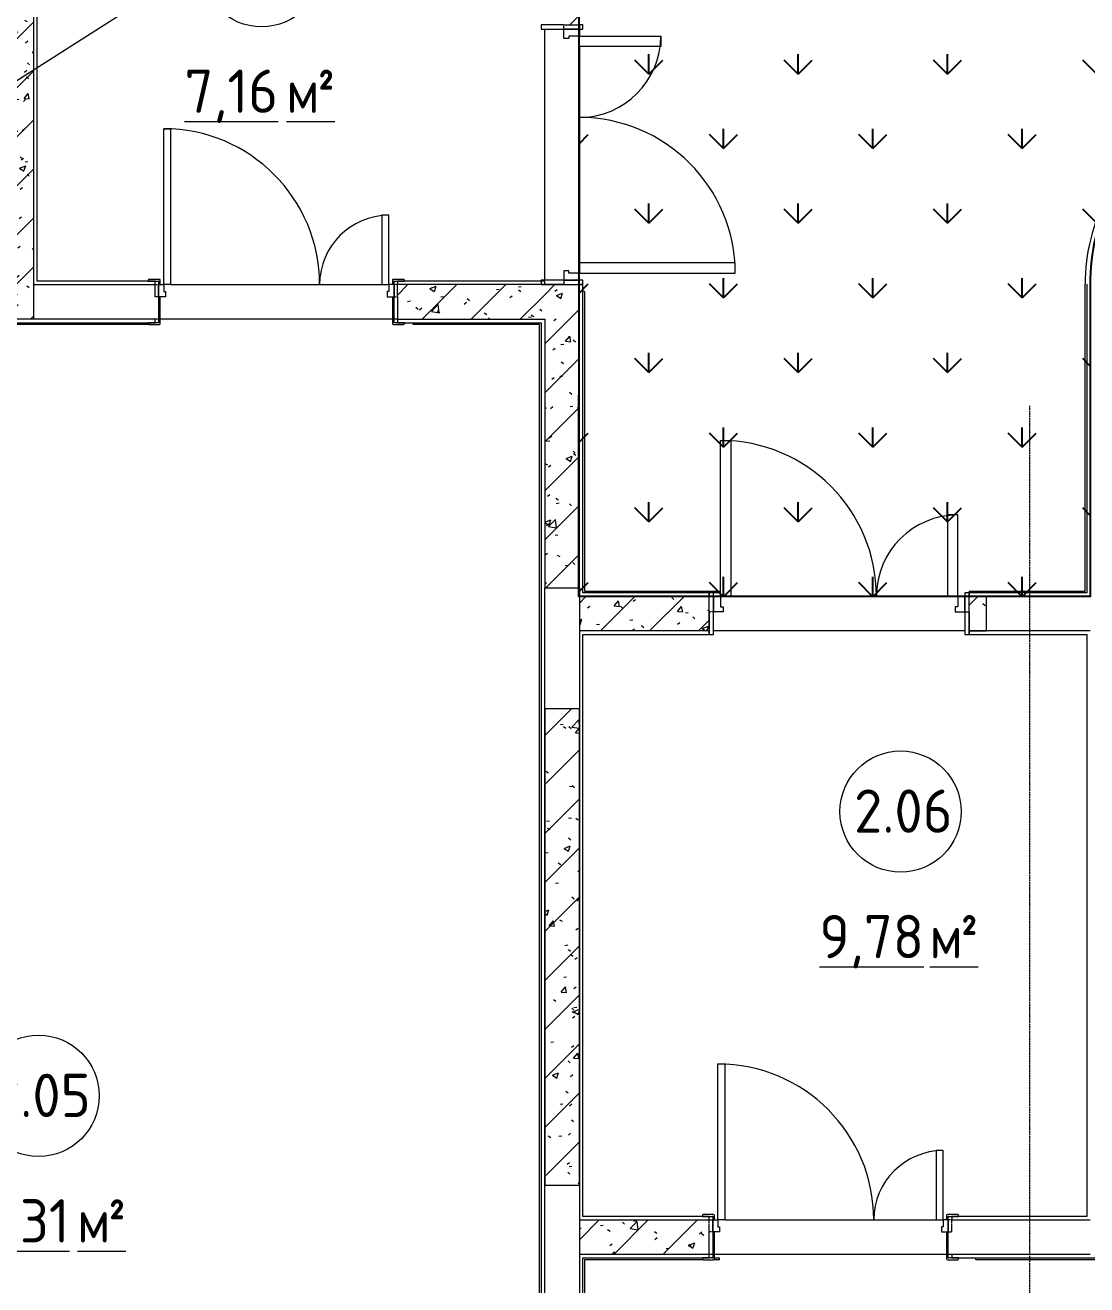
# Model space of a CAD drawing. Header units: millimetres. Extents: x -584918 to 2941280, y 3000189 to 4229862.
# Drawn here: x -459456 to -453326, y 3860735 to 3868007 of the extents above; entities that cross this region are included whole.
import ezdxf

# ---------------------------------------------------------------- set-up
doc = ezdxf.new("R2010")
doc.units = ezdxf.units.MM
doc.linetypes.add('ASVP_Невидимые', pattern=[5, 3, -2])
doc.linetypes.add('ASVP_Осевая', pattern=[14, 10, -2, 0, -2])
for name, color, linetype, lineweight in [('Двери', 7, 'Continuous', 0), ('Линии', 7, 'Continuous', 0), ('Марки помещений', 7, 'Continuous', 0), ('Обобщенные модели', 7, 'Continuous', 0), ('Перекрытие', 7, 'Continuous', 0), ('Стены внутренние', 7, 'Continuous', 0), ('Стены несущие', 7, 'Continuous', 0), ('Стены отделка', 7, 'Continuous', 0), ('экспертиза ДУ', 1, 'Continuous', 0), ('экспертиза условные обозначения', 1, 'Continuous', 0)]:
    doc.layers.add(name, color=color, linetype=linetype, lineweight=lineweight)
doc.styles.add('GOST Common_2', font='', dxfattribs={"height": 500})
doc.styles.add('GOST Common_3', font='', dxfattribs={"width": 0.9, "height": 500})
doc.styles.get('GOST Common_2').set_extended_font_data('GOST Common')
doc.styles.get('GOST Common_3').set_extended_font_data('GOST Common')
pattern_1 = [(45, (-445536.98, 3844560.27), (-141.4214, 141.4214), [])]
pattern_2 = [(50, (-445536.98, 3844560.27), (364.368, -31.8783), [38.1, -419.1]), (355, (-445536.98, 3844560.27), (-70.486, 382.1133), [30.48, -335.28]), (100.451, (-445506.6, 3844557.6), (293.885, 350.2334), [32.38, -356.18]), (46.184, (-445537, 3844661.87), (542.1585, -84.086), [57.15, -628.65]), (96.636, (-445491.8, 3844654.86), (474.805, 494.855), [48.57, -534.27]), (351.184, (-445537, 3844661.87), (474.81, 494.85), [45.72, -502.92]), (21, (-445486.18, 3844636.47), (303.2285, -204.5305), [38.1, -419.1]), (326, (-445486.18, 3844636.47), (123.604, 368.376), [30.48, -335.28]), (71.451, (-445460.9, 3844619.42), (426.834, 163.8427), [32.38, -356.18]), (37.5, (-445536.98, 3844560.27), (6.17665, 169.11015), [16.764, -314.452, 16.764, -323.596, -336.55]), (37.5, (-445536.98, 3844560.27), (6.17665, 169.11015), [-671.576, 16.764, -319.786]), (7.5, (-445536.98, 3844560.27), (133.6389, 200.3615), [16.764, -177.292, 16.764, -306.832, -128.27]), (7.5, (-445536.98, 3844560.27), (133.6389, 200.3615), [-517.652, 16.764, -111.506]), (327.5, (-445650.27, 3844560.27), (271.1818, -11.45836), [16.764, -110.236, 16.764, -379.476, -525.78]), (327.5, (-445650.27, 3844560.27), (271.1818, -11.45836), [-523.24, 16.764, -509.016]), (317.5, (-445701.07, 3844560.27), (296.2585, 50.8528), [16.764, -148.336, 16.764, -246.38, -373.38]), (317.5, (-445701.07, 3844560.27), (296.2585, 50.8528), [-428.244, 16.764, -356.616])]

# ---------------------------------------------------------------- blocks, each defined once
blk = doc.blocks.new('ASVP_ДверьПротивопожарнаяСтальная_2 полотна - EI15 1370х2000h_полотна_ Г Пр _1250 в свету_-7407274-АР Этаж 02')
at = {"layer": 'Двери', "lineweight": 18}
for p, q in [((-685, 1000), (-625, 1000)), ((-685, 100), (-685, 1000)), ((-625, 1000), (-625, 100)), ((685, 570), (625, 570)), ((625, 570), (625, 100)), ((685, 100), (685, 570)), ((-725, 100), (-685, 100)), ((-725, 10), (-725, 100)), ((-625, 100), (-685, 100)), ((-685, 100), (-685, 40)), ((625, 100), (685, 100)), ((725, 100), (685, 100)), ((685, 100), (685, 40)), ((725, 10), (725, 100)), ((-670, 10), (-725, 10)), ((-685, 40), (-670, 40)), ((-670, 40), (-670, 10)), ((685, 40), (670, 40)), ((670, 40), (670, 10)), ((670, 10), (725, 10))]:
    blk.add_line(p, q, dxfattribs=at)
at = {"layer": 'Двери', "linetype": 'ASVP_Невидимые', "lineweight": 18}
for p, q in [((-750, 100), (-725, 100)), ((-750, 10), (-750, 100)), ((-725, 100), (-725, 10)), ((750, 100), (725, 100)), ((725, 100), (725, 10)), ((750, 10), (750, 100)), ((-725, 10), (-750, 10)), ((725, 10), (750, 10))]:
    blk.add_line(p, q, dxfattribs=at)
at = {"layer": 'Двери'}
for centre, radius, start, end in [((-685, 100), 900, 360, 90), ((685, 100), 470, 90, 180)]:
    blk.add_arc(centre, radius, start, end, dxfattribs=at)
blk = doc.blocks.new('ASVP_ДверьДеревянная_2 полотна - Межкомнатная 1300х2000h_полотна_ Г Пр _1220 в свету_-7189934-АР Этаж 02')
at = {"layer": 'Двери', "lineweight": 18}
for p, q in [((-650, 1000), (-610, 1000)), ((-650, 100), (-650, 1000)), ((-610, 1000), (-610, 100)), ((650, 500), (610, 500)), ((610, 500), (610, 100)), ((650, 100), (650, 500)), ((-680, 100), (-650, 100)), ((-680, 30), (-680, 100)), ((-610, 100), (-650, 100)), ((-650, 100), (-650, 60)), ((610, 100), (650, 100)), ((680, 100), (650, 100)), ((650, 100), (650, 60)), ((680, 30), (680, 100)), ((-640, 30), (-680, 30)), ((-650, 60), (-640, 60)), ((-640, 60), (-640, 30)), ((650, 60), (640, 60)), ((640, 60), (640, 30)), ((640, 30), (680, 30))]:
    blk.add_line(p, q, dxfattribs=at)
at = {"layer": 'Двери', "linetype": 'ASVP_Невидимые', "lineweight": 18}
for p, q in [((-700, 100), (-680, 100)), ((-700, 30), (-700, 100)), ((-680, 100), (-680, 30)), ((700, 100), (680, 100)), ((680, 100), (680, 30)), ((700, 30), (700, 100)), ((-680, 30), (-700, 30)), ((680, 30), (700, 30))]:
    blk.add_line(p, q, dxfattribs=at)
at = {"layer": 'Двери'}
for centre, radius, start, end in [((-650, 100), 900, 360, 90), ((650, 100), 400, 90, 180)]:
    blk.add_arc(centre, radius, start, end, dxfattribs=at)
blk = doc.blocks.new('ASVP_НАЛИЧНИК МДФ_Двери - Наличник дверной МДФ-V10-АР Этаж 02')
at = {"layer": 'Обобщенные модели'}
for p, q in [((-680, 150), (-680, -1)), ((-670, -5), (-670, 150)), ((670, 150), (670, -5)), ((680, -1), (680, 150)), ((-681, 0), (-740, 0)), ((-740, 0), (-740, -5)), ((-681, -1), (-681, 0)), ((740, 0), (681, 0)), ((681, 0), (681, -1)), ((740, -5), (740, 0)), ((-735, -10), (-675, -10)), ((-680, -1), (-681, -1)), ((675, -10), (735, -10)), ((681, -1), (680, -1))]:
    blk.add_line(p, q, dxfattribs=at)
for centre, start, end in [((-735, -5), 180, 270), ((-675, -5), 270, 360), ((675, -5), 180, 270), ((735, -5), 270, 360)]:
    blk.add_arc(centre, 5, start, end, dxfattribs=at)
blk = doc.blocks.new('ASVP_НАЛИЧНИК МДФ_Двери - Наличник дверной МДФ-V11-АР Этаж 02')
at = {"layer": 'Обобщенные модели'}
for p, q in [((-681, 0), (-740, 0)), ((-740, 0), (-740, -5)), ((-681, -1), (-681, 0)), ((-680, 20), (-680, -1)), ((-670, -5), (-670, 20)), ((670, 20), (670, -5)), ((680, -1), (680, 20)), ((740, 0), (681, 0)), ((681, 0), (681, -1)), ((740, -5), (740, 0)), ((-735, -10), (-675, -10)), ((-680, -1), (-681, -1)), ((675, -10), (735, -10)), ((681, -1), (680, -1))]:
    blk.add_line(p, q, dxfattribs=at)
for centre, start, end in [((-735, -5), 180, 270), ((-675, -5), 270, 360), ((675, -5), 180, 270), ((735, -5), 270, 360)]:
    blk.add_arc(centre, 5, start, end, dxfattribs=at)
blk = doc.blocks.new('ASVP_ДверьПротивопожарнаяСтальная_2 полотна - EI15 1370х2000h_полотна_ Г Л _1250 в свету_-6392377-АР Этаж 02')
at = {"layer": 'Двери', "lineweight": 18}
for p, q in [((685, 1000), (625, 1000)), ((625, 1000), (625, 100)), ((685, 100), (685, 1000)), ((-685, 570), (-625, 570)), ((-685, 100), (-685, 570)), ((-625, 570), (-625, 100)), ((-725, 100), (-685, 100)), ((-725, 10), (-725, 100)), ((-625, 100), (-685, 100)), ((-685, 100), (-685, 40)), ((625, 100), (685, 100)), ((725, 100), (685, 100)), ((685, 100), (685, 40)), ((725, 10), (725, 100)), ((-670, 10), (-725, 10)), ((-685, 40), (-670, 40)), ((-670, 40), (-670, 10)), ((685, 40), (670, 40)), ((670, 40), (670, 10)), ((670, 10), (725, 10))]:
    blk.add_line(p, q, dxfattribs=at)
at = {"layer": 'Двери', "linetype": 'ASVP_Невидимые', "lineweight": 18}
for p, q in [((-750, 100), (-725, 100)), ((-750, 10), (-750, 100)), ((-725, 100), (-725, 10)), ((750, 100), (725, 100)), ((725, 100), (725, 10)), ((750, 10), (750, 100)), ((-725, 10), (-750, 10)), ((725, 10), (750, 10))]:
    blk.add_line(p, q, dxfattribs=at)
at = {"layer": 'Двери'}
for centre, radius, start, end in [((685, 100), 900, 90, 180), ((-685, 100), 470, 360, 90)]:
    blk.add_arc(centre, radius, start, end, dxfattribs=at)
blk = doc.blocks.new('ASVP_НАЛИЧНИК МДФ_Двери - Наличник дверной МДФ-7405303-АР Этаж 02')
at = {"layer": 'Обобщенные модели'}
for p, q in [((-680, 150), (-680, -1)), ((-670, -5), (-670, 150)), ((670, 150), (670, -5)), ((680, -1), (680, 150)), ((-681, 0), (-740, 0)), ((-740, 0), (-740, -5)), ((-681, -1), (-681, 0)), ((740, 0), (681, 0)), ((681, 0), (681, -1)), ((740, -5), (740, 0)), ((-735, -10), (-675, -10)), ((-680, -1), (-681, -1)), ((675, -10), (735, -10)), ((681, -1), (680, -1))]:
    blk.add_line(p, q, dxfattribs=at)
for centre, start, end in [((-735, -5), 180, 270), ((-675, -5), 270, 360), ((675, -5), 180, 270), ((735, -5), 270, 360)]:
    blk.add_arc(centre, 5, start, end, dxfattribs=at)
blk = doc.blocks.new('ASVP_НАЛИЧНИК МДФ_Двери - Наличник дверной МДФ-7488626-АР Этаж 02')
at = {"layer": 'Обобщенные модели'}
for p, q in [((-681, 0), (-740, 0)), ((-740, 0), (-740, -5)), ((-681, -1), (-681, 0)), ((-680, 20), (-680, -1)), ((-670, -5), (-670, 20)), ((670, 20), (670, -5)), ((680, -1), (680, 20)), ((740, 0), (681, 0)), ((681, 0), (681, -1)), ((740, -5), (740, 0)), ((-735, -10), (-675, -10)), ((-680, -1), (-681, -1)), ((675, -10), (735, -10)), ((681, -1), (680, -1))]:
    blk.add_line(p, q, dxfattribs=at)
for centre, start, end in [((-735, -5), 180, 270), ((-675, -5), 270, 360), ((675, -5), 180, 270), ((735, -5), 270, 360)]:
    blk.add_arc(centre, 5, start, end, dxfattribs=at)
blk = doc.blocks.new('ASVP_ОТКОС_Оштукатуривание дверного откоса - Оштукатуривание дверного откоса-5741163-АР Этаж 02')
at = {"layer": 'Обобщенные модели'}
for p, q in [((-750, 130), (-750, 0)), ((-725, 0), (-725, 130)), ((725, 130), (725, 0)), ((750, 0), (750, 130)), ((-750, 0), (-725, 0)), ((725, 0), (750, 0))]:
    blk.add_line(p, q, dxfattribs=at)
blk = doc.blocks.new('ASVP_ОТКОС_Оштукатуривание дверного откоса - Оштукатуривание дверного откоса-5741164-АР Этаж 02')
at = {"layer": 'Обобщенные модели'}
for p, q in [((-750, 20), (-750, 0)), ((-725, 0), (-725, 20)), ((725, 20), (725, 0)), ((725, 0), (750, 0)), ((750, 0), (750, 20)), ((-750, 0), (-725, 0))]:
    blk.add_line(p, q, dxfattribs=at)
blk = doc.blocks.new('ASVP_Марка_Помещение_ДваЗначения - Номер Площадь-685795-АР Этаж 02')
at = {"layer": 'Марки помещений'}
blk.add_circle((0, 0), 3.5, dxfattribs=at)

msp = doc.modelspace()

# ---------------------------------------------------------------- hatches: boundary and pattern name
at = {"layer": 'Стены внутренние'}
h = msp.add_hatch(dxfattribs=at)
h.set_pattern_fill('FP_1', color=256, style=0, pattern_type=2)
h.set_pattern_definition(pattern_1)
h.paths.add_polyline_path([(-459406.082, 3866309.598), (-459406.082, 3870416.783), (-459506.082, 3870457.082), (-459506.082, 3866309.598)])
h = msp.add_hatch(dxfattribs=at)
h.set_pattern_fill('FP_2', color=256, style=0, pattern_type=2)
h.set_pattern_definition(pattern_2)
h.paths.add_polyline_path([(-459406.082, 3866309.598), (-459406.082, 3870416.783), (-459506.082, 3870457.082), (-459506.082, 3866309.598)])
h = msp.add_hatch(dxfattribs=at)
h.set_pattern_fill('FP_1', color=256, style=0, pattern_type=2)
h.set_pattern_definition(pattern_1)
h.paths.add_polyline_path([(-456256.082, 3864759.598), (-456256.082, 3866509.598), (-456456.082, 3866509.598), (-456456.082, 3864759.598), (-456343.78, 3864759.598)])
h.paths.add_polyline_path([(-456456.082, 3868009.598), (-456256.082, 3868009.598), (-456256.082, 3868555.792), (-456456.082, 3868555.792), (-456456.082, 3868350.214)])
h = msp.add_hatch(dxfattribs=at)
h.set_pattern_fill('FP_2', color=256, style=0, pattern_type=2)
h.set_pattern_definition(pattern_2)
h.paths.add_polyline_path([(-456256.082, 3864759.598), (-456256.082, 3866509.598), (-456456.082, 3866509.598), (-456456.082, 3864759.598), (-456343.78, 3864759.598)])
h.paths.add_polyline_path([(-456456.082, 3868009.598), (-456256.082, 3868009.598), (-456256.082, 3868555.792), (-456456.082, 3868555.792), (-456456.082, 3868350.214)])
h = msp.add_hatch(dxfattribs=at)
h.set_pattern_fill('FP_1', color=256, style=0, pattern_type=2)
h.set_pattern_definition(pattern_1)
h.paths.add_polyline_path([(-457306.082, 3866309.598), (-456456.082, 3866309.598), (-456456.082, 3866509.598), (-457306.082, 3866509.598), (-457306.082, 3866439.598)])
h = msp.add_hatch(dxfattribs=at)
h.set_pattern_fill('FP_2', color=256, style=0, pattern_type=2)
h.set_pattern_definition(pattern_2)
h.paths.add_polyline_path([(-457306.082, 3866309.598), (-456456.082, 3866309.598), (-456456.082, 3866509.598), (-457306.082, 3866509.598), (-457306.082, 3866439.598)])
h = msp.add_hatch(dxfattribs=at)
h.set_pattern_fill('FP_1', color=256, style=0, pattern_type=2)
h.set_pattern_definition(pattern_1)
h.paths.add_polyline_path([(-456256.082, 3864509.598), (-455506.082, 3864509.598), (-455506.082, 3864709.598), (-456256.082, 3864709.05)])
h.paths.add_polyline_path([(-453906.082, 3864509.598), (-453906.082, 3864709.598), (-454006.082, 3864709.598), (-454006.082, 3864509.598)])
h = msp.add_hatch(dxfattribs=at)
h.set_pattern_fill('FP_2', color=256, style=0, pattern_type=2)
h.set_pattern_definition(pattern_2)
h.paths.add_polyline_path([(-456256.082, 3864509.598), (-455506.082, 3864509.598), (-455506.082, 3864709.598), (-456256.082, 3864709.05)])
h.paths.add_polyline_path([(-453906.082, 3864509.598), (-453906.082, 3864709.598), (-454006.082, 3864709.598), (-454006.082, 3864509.598)])
h = msp.add_hatch(dxfattribs=at)
h.set_pattern_fill('FP_1', color=256, style=0, pattern_type=2)
h.set_pattern_definition(pattern_1)
h.paths.add_polyline_path([(-456256.082, 3861309.598), (-456256.082, 3864059.598), (-456456.082, 3864059.598), (-456456.082, 3861309.598), (-456343.78, 3861309.598)])
h = msp.add_hatch(dxfattribs=at)
h.set_pattern_fill('FP_2', color=256, style=0, pattern_type=2)
h.set_pattern_definition(pattern_2)
h.paths.add_polyline_path([(-456256.082, 3861309.598), (-456256.082, 3864059.598), (-456456.082, 3864059.598), (-456456.082, 3861309.598), (-456343.78, 3861309.598)])
h = msp.add_hatch(dxfattribs=at)
h.set_pattern_fill('FP_1', color=256, style=0, pattern_type=2)
h.set_pattern_definition(pattern_1)
h.paths.add_polyline_path([(-455506.082, 3860909.598), (-455506.082, 3861109.598), (-456256.082, 3861109.05), (-456256.082, 3860909.598), (-456236.082, 3860909.598)])
h = msp.add_hatch(dxfattribs=at)
h.set_pattern_fill('FP_2', color=256, style=0, pattern_type=2)
h.set_pattern_definition(pattern_2)
h.paths.add_polyline_path([(-455506.082, 3860909.598), (-455506.082, 3861109.598), (-456256.082, 3861109.05), (-456256.082, 3860909.598), (-456236.082, 3860909.598)])
at = {"layer": 'экспертиза условные обозначения', "lineweight": -3}
h = msp.add_hatch(dxfattribs=at)
h.set_pattern_fill('GRASS', color=3, scale=24)
h.set_pattern_definition([(90, (-445940.84, 3599179.46), (-431.0523, 431.0523), [114.3, -747.8046]), (45, (-445940.84, 3599179.46), (-431.0523, 431.0523), [114.3, -495.3]), (135, (-445940.84, 3599179.46), (-431.0523, -431.0523), [114.3, -495.3])])
edge = h.paths.add_edge_path()
edge.add_line((-464117.667, 3872531.111), (-463407.492, 3874293.397))
edge.add_line((-463407.492, 3874293.397), (-446452.447, 3867460.767))
edge.add_line((-446452.447, 3867460.767), (-447162.622, 3865698.481))
edge.add_line((-447162.622, 3865698.481), (-451766.386, 3867559.12))
edge.add_arc((-452188.302, 3866523.809), 1117.981, 67.8278443, 178.9159405)
edge.add_line((-453306.082, 3866544.96), (-453306.082, 3864709.598))
edge.add_line((-453306.082, 3864709.598), (-456258.851, 3864709.598))
edge.add_line((-456258.851, 3864709.598), (-456256.082, 3869363.01))
edge.add_line((-456256.082, 3869363.01), (-460266.386, 3870984.493))
edge.add_line((-460266.386, 3870984.493), (-462958.851, 3872069.516))

# ---------------------------------------------------------------- linework, layer by layer
at = {"layer": 'Линии', "linetype": 'ASVP_Осевая'}
msp.add_line((-453656.082, 3865809.598), (-453656.082, 3859989.598), dxfattribs=at)
at = {"layer": 'Перекрытие'}
for p, q in [((-456456.082, 3866534.598), (-456456.082, 3867984.598)), ((-456256.082, 3867884.598), (-456256.082, 3866634.598)), ((-458616.082, 3866509.598), (-457396.082, 3866509.598)), ((-458686.082, 3866309.598), (-458706.082, 3866309.598)), ((-457336.082, 3866309.598), (-458676.082, 3866309.598)), ((-457306.082, 3866309.598), (-457326.082, 3866309.598)), ((-455381.082, 3864709.598), (-454131.082, 3864709.598)), ((-454031.082, 3864509.598), (-455481.082, 3864509.598)), ((-455416.082, 3861109.598), (-454196.082, 3861109.598)), ((-455486.082, 3860909.598), (-455506.082, 3860909.598)), ((-454136.082, 3860909.598), (-455476.082, 3860909.598)), ((-454106.082, 3860909.598), (-454126.082, 3860909.598))]:
    msp.add_line(p, q, dxfattribs=at)
at = {"layer": 'Стены внутренние'}
for p, q in [((-456226.082, 3866469.598), (-456236.082, 3866469.598)), ((-456226.082, 3866469.598), (-456226.082, 3864739.598)), ((-453336.082, 3864739.598), (-453336.082, 3866511.202)), ((-458741.082, 3866279.598), (-461016.082, 3866279.598)), ((-457216.082, 3866279.598), (-457216.082, 3866289.598)), ((-456486.082, 3866279.598), (-457216.082, 3866279.598)), ((-456486.082, 3857539.598), (-456486.082, 3866279.598)), ((-456226.082, 3864739.598), (-455446.082, 3864739.598)), ((-455446.082, 3864729.598), (-455481.082, 3864729.598)), ((-455446.082, 3864739.598), (-455446.082, 3864729.598)), ((-454006.082, 3864739.598), (-453336.082, 3864739.598)), ((-454006.082, 3864739.598), (-454006.082, 3864729.598)), ((-455541.082, 3860879.598), (-456226.082, 3860879.598)), ((-456226.082, 3860879.598), (-456226.082, 3852139.598)), ((-455446.082, 3860879.598), (-455481.082, 3860879.598)), ((-455476.082, 3860889.598), (-455446.082, 3860889.598)), ((-455446.082, 3860879.598), (-455446.082, 3860889.598)), ((-453966.082, 3860879.598), (-453966.082, 3860889.598)), ((-451696.082, 3860879.598), (-453966.082, 3860879.598))]:
    msp.add_line(p, q, dxfattribs=at)
msp.add_arc((-452256.082, 3866511.202), 1080, 68.0513009, 180, dxfattribs=at)
at = {"layer": 'Стены несущие'}
for p, q in [((-459406.082, 3866309.598), (-459406.082, 3869009.598)), ((-456456.082, 3866509.598), (-457306.082, 3866509.598)), ((-456346.082, 3866509.598), (-456456.082, 3866509.598)), ((-456256.082, 3864759.598), (-456256.082, 3866509.598)), ((-457306.082, 3866439.598), (-457306.082, 3866309.598)), ((-459406.082, 3866309.598), (-461056.082, 3866309.598)), ((-457306.082, 3866309.598), (-456456.082, 3866309.598)), ((-456456.082, 3866309.598), (-456456.082, 3864759.598)), ((-456456.082, 3864759.598), (-456256.082, 3864759.598)), ((-456256.082, 3864709.598), (-456256.082, 3864509.598)), ((-455506.082, 3864709.598), (-456256.082, 3864709.598)), ((-456236.082, 3864709.598), (-455506.082, 3864709.598)), ((-453906.082, 3864709.598), (-454006.082, 3864709.598)), ((-454006.082, 3864709.598), (-453906.082, 3864709.598)), ((-453906.082, 3864509.598), (-453906.082, 3864709.598)), ((-455506.082, 3864509.598), (-455506.082, 3864619.598)), ((-454006.082, 3864619.598), (-454006.082, 3864509.598)), ((-455506.082, 3864509.598), (-456256.082, 3864509.598)), ((-454006.082, 3864509.598), (-453906.082, 3864509.598)), ((-456256.082, 3864059.598), (-456456.082, 3864059.598)), ((-456456.082, 3864059.598), (-456456.082, 3861309.598)), ((-456256.082, 3861309.598), (-456256.082, 3864059.598)), ((-456456.082, 3861309.598), (-456256.082, 3861309.598)), ((-456256.082, 3861109.598), (-456256.082, 3860909.598)), ((-456256.082, 3861109.598), (-455506.082, 3861109.598)), ((-455506.082, 3860909.598), (-455506.082, 3861039.598)), ((-455506.082, 3860909.598), (-456256.082, 3860909.598))]:
    msp.add_line(p, q, dxfattribs=at)
at = {"layer": 'Стены отделка'}
for p, q in [((-459386.082, 3866529.598), (-459386.082, 3868989.598)), ((-458706.082, 3866529.598), (-459386.082, 3866529.598)), ((-458706.082, 3866509.598), (-458706.082, 3866529.598)), ((-456456.082, 3866529.598), (-457306.082, 3866529.598)), ((-457306.082, 3866529.598), (-457306.082, 3866509.598)), ((-456456.082, 3866509.598), (-456456.082, 3866529.598)), ((-459406.082, 3866509.598), (-458706.082, 3866509.598)), ((-456236.082, 3866509.598), (-456256.082, 3866509.598)), ((-456236.082, 3864729.598), (-456236.082, 3866509.598)), ((-453326.082, 3866511.202), (-453326.082, 3864729.598)), ((-458706.082, 3866309.598), (-459406.082, 3866309.598)), ((-458706.082, 3866289.598), (-458706.082, 3866309.598)), ((-457306.082, 3866309.598), (-457306.082, 3866289.598)), ((-461056.082, 3866289.598), (-458706.082, 3866289.598)), ((-457306.082, 3866289.598), (-456476.082, 3866289.598)), ((-456476.082, 3866289.598), (-456476.082, 3857529.598)), ((-456456.082, 3857509.598), (-456456.082, 3864759.598)), ((-456256.082, 3864759.598), (-456256.082, 3864709.598)), ((-456256.082, 3864709.598), (-456236.082, 3864709.598)), ((-455506.082, 3864729.598), (-456236.082, 3864729.598)), ((-455506.082, 3864709.598), (-455506.082, 3864729.598)), ((-453326.082, 3864729.598), (-454006.082, 3864729.598)), ((-454006.082, 3864729.598), (-454006.082, 3864709.598)), ((-453906.082, 3864709.598), (-453306.082, 3864709.598)), ((-456256.082, 3864509.598), (-456256.082, 3861109.598)), ((-456236.082, 3864489.598), (-455506.082, 3864489.598)), ((-456236.082, 3861129.598), (-456236.082, 3864489.598)), ((-455506.082, 3864489.598), (-455506.082, 3864509.598)), ((-453306.082, 3864509.598), (-454006.082, 3864509.598)), ((-454006.082, 3864509.598), (-454006.082, 3864489.598)), ((-454006.082, 3864489.598), (-453326.082, 3864489.598)), ((-453326.082, 3864489.598), (-453326.082, 3861129.598)), ((-455506.082, 3861129.598), (-456236.082, 3861129.598)), ((-455506.082, 3861109.598), (-455506.082, 3861129.598)), ((-454106.082, 3861129.598), (-454106.082, 3861109.598)), ((-453326.082, 3861129.598), (-454106.082, 3861129.598)), ((-454106.082, 3861109.598), (-453306.082, 3861109.598)), ((-456256.082, 3860909.598), (-456256.082, 3852109.598)), ((-456236.082, 3852129.598), (-456236.082, 3860889.598)), ((-456236.082, 3860889.598), (-455506.082, 3860889.598)), ((-455506.082, 3860889.598), (-455506.082, 3860909.598)), ((-453306.082, 3860909.598), (-454106.082, 3860909.598)), ((-454106.082, 3860909.598), (-454106.082, 3860889.598)), ((-454106.082, 3860889.598), (-451656.082, 3860889.598))]:
    msp.add_line(p, q, dxfattribs=at)
at = {"layer": 'экспертиза ДУ'}
msp.add_lwpolyline([(-531200.006, 3821992.029), (-449872.615, 3873826.916)], dxfattribs=at)
at = {"layer": 'экспертиза условные обозначения', "color": 3, "lineweight": -3}
msp.add_lwpolyline([(-464117.667, 3872531.111), (-463407.492, 3874293.397), (-446452.447, 3867460.767), (-447162.622, 3865698.481), (-451766.386, 3867559.12, 0.52661635), (-453306.082, 3866544.96), (-453306.082, 3864709.598), (-456258.851, 3864709.598), (-456256.082, 3869363.01), (-460266.386, 3870984.493), (-462958.851, 3872069.516)], format="xyb", dxfattribs=at)

# ---------------------------------------------------------------- block references
at = {"layer": 'Двери', "rotation": 269.9999999999471}
msp.add_blockref('ASVP_ДверьПротивопожарнаяСтальная_2 полотна - EI15 1370х2000h_полотна_ Г Л _1250 в свету_-6392377-АР Этаж 02', (-456356.082, 3867259.598), dxfattribs=at)
at = {"layer": 'Двери'}
for name, p in [('ASVP_ДверьДеревянная_2 полотна - Межкомнатная 1300х2000h_полотна_ Г Пр _1220 в свету_-7189934-АР Этаж 02', (-458006.082, 3866409.598)), ('ASVP_ДверьПротивопожарнаяСтальная_2 полотна - EI15 1370х2000h_полотна_ Г Пр _1250 в свету_-7407274-АР Этаж 02', (-454756.082, 3864609.598)), ('ASVP_ДверьДеревянная_2 полотна - Межкомнатная 1300х2000h_полотна_ Г Пр _1220 в свету_-7189934-АР Этаж 02', (-454806.082, 3861009.598))]:
    msp.add_blockref(name, p, dxfattribs=at)
at = {"layer": 'Марки помещений', "xscale": 99.99999999999993, "yscale": 99.99999999999993, "zscale": 99.99999999999993}
for p in [(-458091.149, 3868347.992), (-454401.458, 3863466.96), (-459379.113, 3861825.623)]:
    msp.add_blockref('ASVP_Марка_Помещение_ДваЗначения - Номер Площадь-685795-АР Этаж 02', p, dxfattribs=at)
at = {"layer": 'Обобщенные модели'}
for name, p, rotation in [('ASVP_ОТКОС_Оштукатуривание дверного откоса - Оштукатуривание дверного откоса-5741163-АР Этаж 02', (-456476.082, 3867259.598), 269.9999999999471), ('ASVP_ОТКОС_Оштукатуривание дверного откоса - Оштукатуривание дверного откоса-5741164-АР Этаж 02', (-456236.082, 3867259.598), 89.99999999994694), ('ASVP_НАЛИЧНИК МДФ_Двери - Наличник дверной МДФ-V11-АР Этаж 02', (-458006.082, 3866529.598), 180), ('ASVP_ОТКОС_Оштукатуривание дверного откоса - Оштукатуривание дверного откоса-5741164-АР Этаж 02', (-454756.082, 3864729.598), 180), ('ASVP_НАЛИЧНИК МДФ_Двери - Наличник дверной МДФ-7488626-АР Этаж 02', (-454806.082, 3861129.598), 180)]:
    msp.add_blockref(name, p, dxfattribs=dict(at, rotation=rotation))
for name, p in [('ASVP_НАЛИЧНИК МДФ_Двери - Наличник дверной МДФ-V10-АР Этаж 02', (-458006.082, 3866289.598)), ('ASVP_ОТКОС_Оштукатуривание дверного откоса - Оштукатуривание дверного откоса-5741163-АР Этаж 02', (-454756.082, 3864489.598)), ('ASVP_НАЛИЧНИК МДФ_Двери - Наличник дверной МДФ-7405303-АР Этаж 02', (-454806.082, 3860889.598))]:
    msp.add_blockref(name, p, dxfattribs=at)

# ---------------------------------------------------------------- texts
at = {"layer": 'Марки помещений', "char_height": 250, "attachment_point": 1}
for s, insert, width, style in [('\\L7,16 ', (-458536.192, 3867751.186), 714.30356, 'GOST Common_2'), ('\\L\\fGOST Common|b0|i0|c238|p34|;\\W.9;\\L²', (-457768.239, 3867751.186), 165.94931, 'GOST Common_3'), ('\\L\\fGOST Common|b0|i0|c204|p34|;\\W.9;\\Lм', (-457946.833, 3867751.186), 216.45562, 'GOST Common_2'), ('2.06', (-454670.116, 3863594.685), 663.79725, 'GOST Common_2'), ('\\L9,78 ', (-454870.352, 3862870.154), 772.02506, 'GOST Common_2'), ('\\L\\fGOST Common|b0|i0|c238|p34|;\\W.9;\\L²', (-454054.774, 3862870.154), 165.94931, 'GOST Common_3'), ('\\L\\fGOST Common|b0|i0|c204|p34|;\\W.9;\\Lм', (-454233.368, 3862870.154), 216.45562, 'GOST Common_2'), ('2.05', (-459647.771, 3861953.348), 663.79725, 'GOST Common_2'), ('\\L52,31 ', (-459904.707, 3861228.818), 909.11362, 'GOST Common_2'), ('\\L\\fGOST Common|b0|i0|c238|p34|;\\W.9;\\L²', (-458976.019, 3861228.818), 165.94931, 'GOST Common_3'), ('\\L\\fGOST Common|b0|i0|c204|p34|;\\W.9;\\Lм', (-459154.613, 3861228.818), 216.45562, 'GOST Common_2')]:
    msp.add_mtext(s, dxfattribs=dict(at, insert=insert, width=width, style=style))

doc.saveas('drawing.dxf')
